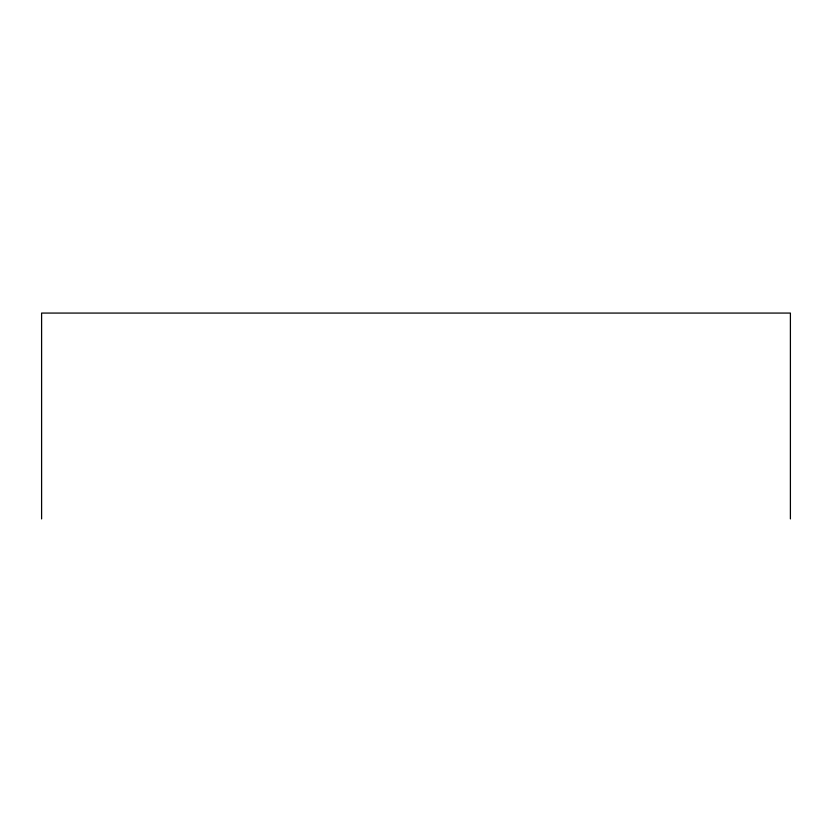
<?xml version="1.0" encoding="UTF-8"?>
<svg xmlns="http://www.w3.org/2000/svg" width="832" height="832" viewBox="0 0 832 832"><rect width="100%" height="100%" fill="white"/><g stroke="black" fill="none" stroke-linecap="round" stroke-linejoin="round"><path stroke-width="1.25" d="M790.4 518.929L790.4 313.071L41.6 313.071L41.6 518.929"/></g></svg>
